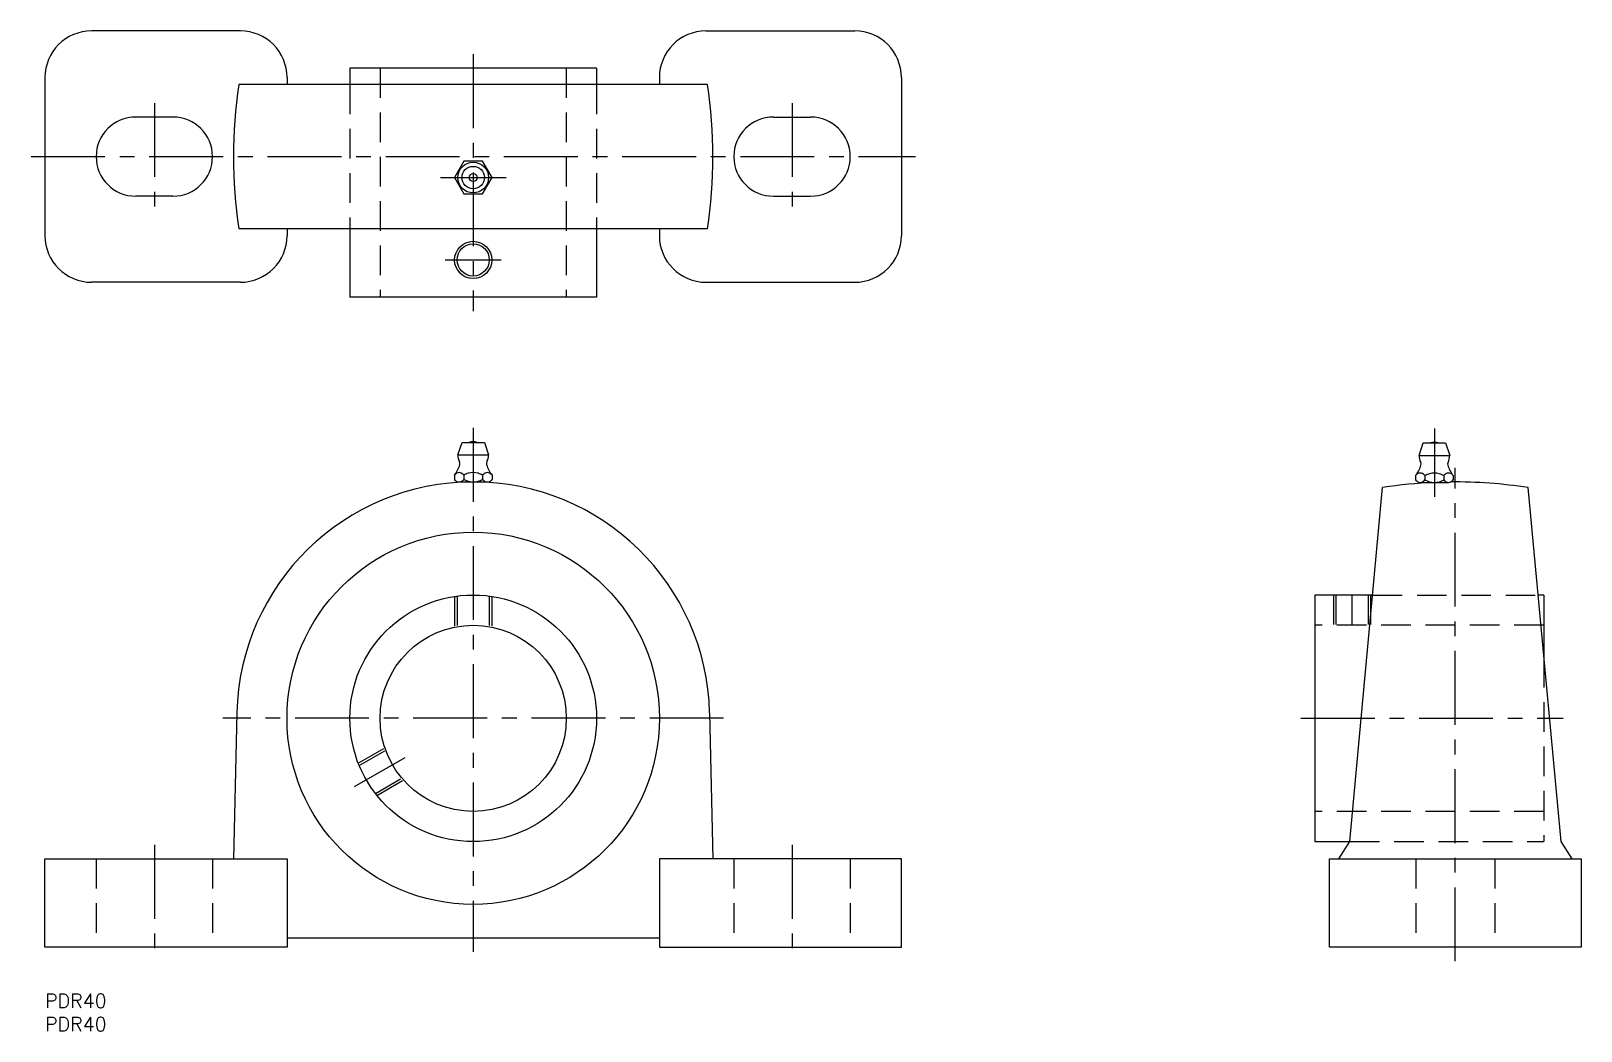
# Model space of a CAD drawing. Extents: x -3 to 330, y -8 to 207.
import ezdxf

# ---------------------------------------------------------------- set-up
doc = ezdxf.new("R2010")
doc.units = 0
doc.header["$LTSCALE"] = 0.5
doc.linetypes.add('CENTER', pattern=[50.8, 31.75, -6.35, 6.35, -6.35])
doc.linetypes.add('DASHED', pattern=[19.05, 12.7, -6.35])
for name, color, linetype in [('MSM_CENTER', 1, 'CENTER'), ('MSM_CONTINUOUS', 7, 'CONTINUOUS'), ('MSM_DASHED', 4, 'DASHED'), ('MSM_NARROW', 5, 'CONTINUOUS'), ('MSM_PART_NUMBER', 7, 'CONTINUOUS')]:
    doc.layers.add(name, color=color, linetype=linetype)
doc.styles.get("Standard").update_dxf_attribs({"font": 'txt.shx', "height": 3, "bigfont": 'bigfont.shx'})

# ---------------------------------------------------------------- blocks, each defined once
blk = doc.blocks.new('*U2')
at = {"layer": 'MSM_PART_NUMBER'}
blk.add_text('PDR40', height=3, dxfattribs=at).set_placement((0, -3))
blk = doc.blocks.new('*U3')
at = {"layer": 'MSM_PART_NUMBER'}
blk.add_text('PDR40', height=3, dxfattribs=at).set_placement((0, -8))

msp = doc.modelspace()

# ---------------------------------------------------------------- linework, layer by layer
at = {"layer": 'MSM_CENTER'}
for p, q in [((92, 201.91), (92, 146.71)), ((23.5, 191.41), (23.5, 168.41)), ((160.5, 191.41), (160.5, 168.41)), ((-3, 179.91), (187, 179.91)), ((84.95, 175.41), (99.05, 175.41)), ((86, 157.71), (98, 157.71)), ((92, 121.61), (92, 9)), ((298.5, 121.51), (298.5, 106.83)), ((303, 7), (303, 113)), ((280.8, 85.7), (280.8, 79.2)), ((145.81, 59.2), (38.19, 59.2)), ((269.8, 59.2), (326.2, 59.2)), ((77.28, 50.7), (66.45, 44.45)), ((23.5, 32), (23.5, 7)), ((160.5, 32), (160.5, 7))]:
    msp.add_line(p, q, dxfattribs=at)
at = {"layer": 'MSM_CONTINUOUS'}
for p, q in [((42, 206.91), (10, 206.91)), ((142, 206.91), (174, 206.91)), ((0, 196.91), (0, 162.91)), ((52, 196.91), (52, 195.41)), ((118.5, 198.91), (65.5, 198.91)), ((65.5, 198.91), (65.5, 195.41)), ((118.5, 198.91), (118.5, 195.41)), ((132, 196.91), (132, 195.41)), ((184, 196.91), (184, 162.91)), ((142.33, 195.41), (41.67, 195.41)), ((27.5, 188.41), (19.5, 188.41)), ((156.5, 188.41), (164.5, 188.41)), ((89.97, 178.92), (87.95, 175.41)), ((94.02, 178.92), (89.97, 178.92)), ((96.05, 175.41), (94.02, 178.92)), ((87.95, 175.41), (89.97, 171.9)), ((94.02, 171.9), (96.05, 175.41)), ((27.5, 171.41), (19.5, 171.41)), ((89.97, 171.9), (94.02, 171.9)), ((156.5, 171.41), (164.5, 171.41)), ((142.33, 164.41), (41.67, 164.41)), ((52, 164.41), (52, 162.91)), ((65.5, 164.41), (65.5, 149.71)), ((118.5, 164.41), (118.5, 149.71)), ((132, 164.41), (132, 162.91)), ((42, 152.91), (10, 152.91)), ((142, 152.91), (174, 152.91)), ((118.5, 149.71), (65.5, 149.71)), ((88.7, 115.8), (89.6, 118.5)), ((89.6, 118.5), (94.4, 118.5)), ((94.4, 118.5), (95.3, 115.8)), ((295.2, 115.7), (296.1, 118.4)), ((296.1, 118.4), (300.9, 118.4)), ((300.9, 118.4), (301.8, 115.7)), ((88.7, 115.8), (95.3, 115.8)), ((295.2, 115.7), (301.8, 115.7)), ((87.95, 111.47), (87.95, 110.53)), ((88.94, 110), (95.06, 110)), ((89.97, 111.47), (89.97, 110.53)), ((94.02, 111.47), (94.02, 110.53)), ((96.05, 111.47), (96.05, 110.53)), ((294.45, 111.37), (294.45, 110.43)), ((295.44, 109.9), (301.56, 109.9)), ((296.47, 111.37), (296.47, 110.43)), ((300.52, 111.37), (300.52, 110.43)), ((302.55, 111.37), (302.55, 110.43)), ((280.34, 32.7), (287.39, 108.77)), ((318.61, 108.77), (325.66, 32.7)), ((272.8, 85.7), (272.8, 32.7)), ((285.25, 85.7), (272.8, 85.7)), ((322, 85.7), (320.75, 85.7)), ((322, 85.7), (322, 72.2)), ((41.21, 60.36), (40.5, 29)), ((142.79, 60.36), (143.5, 29)), ((272.8, 32.7), (280.34, 32.7)), ((278, 29), (280.34, 32.7)), ((325.66, 32.7), (328, 29)), ((0, 10), (0, 29)), ((0, 29), (52, 29)), ((52, 29), (52, 10)), ((184, 29), (132, 29)), ((132, 29), (132, 10)), ((184, 10), (184, 29)), ((276, 10), (276, 29)), ((276, 29), (330, 29)), ((330, 29), (330, 10)), ((52, 10), (0, 10)), ((52, 12), (132, 12)), ((132, 10), (184, 10)), ((330, 10), (276, 10))]:
    msp.add_line(p, q, dxfattribs=at)
for centre, radius in [((92, 175.41), 3.3), ((92, 175.41), 2.4), ((92, 175.41), 0.849), ((92, 157.71), 3.46), ((92, 59.2), 40), ((92, 59.2), 26.5), ((92, 59.2), 20)]:
    msp.add_circle(centre, radius, dxfattribs=at)
for centre, radius, start, end in [((10, 196.91), 10, 90, 180), ((42, 196.91), 10, 0, 90), ((142, 196.91), 10, 90, 180), ((174, 196.91), 10, 0, 90), ((143.5, 179.91), 103, 171.3449, 188.6551), ((40.5, 179.91), 103, 351.3449, 8.6551), ((19.5, 179.91), 8.5, 90, 270), ((27.5, 179.91), 8.5, 270, 90), ((156.5, 179.91), 8.5, 90, 270), ((164.5, 179.91), 8.5, 270, 90), ((10, 162.91), 10, 180, 270), ((42, 162.91), 10, 270, 0), ((142, 162.91), 10, 180, 270), ((174, 162.91), 10, 270, 0), ((92, 115.41), 3.2, 74.6212, 105.3788), ((298.5, 115.31), 3.2, 74.6212, 105.3788), ((83.33, 115.3), 6, 320.3375, 344.7683), ((92, 115.8), 3.3, 180, 207.0507), ((88.35, 113.94), 0.8, 344.7674, 27.0696), ((95.65, 113.94), 0.8, 152.9304, 195.2326), ((100.67, 115.3), 6, 195.2317, 219.6625), ((92, 115.8), 3.3, 332.9493, 0), ((289.83, 115.2), 6, 320.3375, 344.7683), ((298.5, 115.7), 3.3, 180, 207.0507), ((294.85, 113.83), 0.8, 344.7674, 27.0696), ((302.15, 113.83), 0.8, 152.9304, 195.2326), ((307.17, 115.2), 6, 195.2317, 219.6625), ((298.5, 115.7), 3.3, 332.9493, 0), ((92, 59.2), 50.8, 1.3029, 178.6971), ((89.1, 110.54), 1.48, 106.5909, 141.1281), ((89.1, 111.46), 1.48, 218.8826, 253.4091), ((88.96, 110.9), 1.1, 75.0414, 104.9586), ((88.96, 111.1), 1.1, 255.0414, 284.9586), ((88.82, 110.54), 1.48, 38.8719, 73.4091), ((88.82, 111.46), 1.48, 286.5909, 321.1283), ((92.51, 106.64), 5.45, 106.5809, 117.7257), ((92.51, 115.36), 5.44, 242.2744, 253.4191), ((92, 107.96), 4.04, 75.0501, 104.9499), ((92, 114.04), 4.04, 255.0501, 284.9499), ((91.49, 106.64), 5.44, 62.2701, 73.4191), ((91.49, 115.36), 5.45, 286.5809, 297.7299), ((95.18, 110.54), 1.48, 106.5909, 141.1281), ((95.18, 111.46), 1.48, 218.8826, 253.4091), ((95.04, 110.9), 1.1, 75.0414, 104.9586), ((95.04, 111.1), 1.1, 255.0414, 284.9586), ((94.9, 110.54), 1.48, 38.8719, 73.4091), ((94.9, 111.46), 1.48, 286.5909, 321.1283), ((303, 10), 100, 92.5792, 98.9827), ((295.6, 110.44), 1.48, 106.5909, 141.1281), ((295.6, 111.36), 1.48, 218.8826, 253.4091), ((295.46, 110.8), 1.1, 75.0414, 104.9586), ((295.46, 111), 1.1, 255.0414, 284.9586), ((295.32, 110.44), 1.48, 38.8719, 73.4091), ((295.32, 111.36), 1.48, 286.5909, 321.1283), ((299.01, 106.54), 5.45, 106.5809, 117.7257), ((299.01, 115.25), 5.44, 242.2744, 253.4191), ((298.5, 107.86), 4.04, 75.0501, 104.9499), ((298.5, 113.94), 4.04, 255.0501, 284.9499), ((297.99, 106.54), 5.44, 62.2701, 73.4191), ((297.99, 115.25), 5.45, 286.5809, 297.7299), ((301.68, 110.44), 1.48, 106.5909, 141.1281), ((301.68, 111.36), 1.48, 218.8826, 253.4091), ((301.54, 110.8), 1.1, 75.0414, 104.9586), ((301.54, 111), 1.1, 255.0414, 284.9586), ((301.4, 110.44), 1.48, 38.8719, 73.4091), ((301.4, 111.36), 1.48, 286.5909, 321.1283), ((303, 10), 100, 81.0173, 90.5806)]:
    msp.add_arc(centre, radius, start, end, dxfattribs=at)
at = {"layer": 'MSM_DASHED'}
for p, q in [((72, 198.91), (72, 149.71)), ((112, 198.91), (112, 149.71)), ((65.5, 195.41), (65.5, 164.41)), ((118.5, 195.41), (118.5, 164.41)), ((88, 85.4), (88, 78.8)), ((88.54, 85.47), (88.54, 78.9)), ((95.46, 85.47), (95.46, 78.9)), ((96, 85.4), (96, 78.8)), ((276.8, 85.7), (276.8, 79.2)), ((277.34, 85.7), (277.34, 79.2)), ((284.26, 85.7), (284.26, 79.2)), ((284.8, 85.7), (284.8, 79.2)), ((285.25, 85.7), (320.75, 85.7)), ((322, 79.2), (272.8, 79.2)), ((322, 72.2), (322, 32.7)), ((67.31, 49.57), (73.03, 52.87)), ((67.52, 49.06), (73.21, 52.35)), ((70.98, 43.07), (76.41, 46.2)), ((71.31, 42.64), (77.03, 45.94)), ((322, 39.2), (272.8, 39.2)), ((280.34, 32.7), (322, 32.7)), ((11, 29), (11, 10)), ((36, 29), (36, 10)), ((148, 29), (148, 10)), ((173, 29), (173, 10)), ((294.5, 29), (294.5, 10)), ((311.5, 29), (311.5, 10))]:
    msp.add_line(p, q, dxfattribs=at)
at = {"layer": 'MSM_NARROW'}
msp.add_circle((92, 157.71), 4, dxfattribs=at)

# ---------------------------------------------------------------- block references
at = {"layer": 'MSM_CONTINUOUS'}
for name in ['*U2', '*U3']:
    msp.add_blockref(name, (0, 0), dxfattribs=at)

doc.saveas('drawing.dxf')
